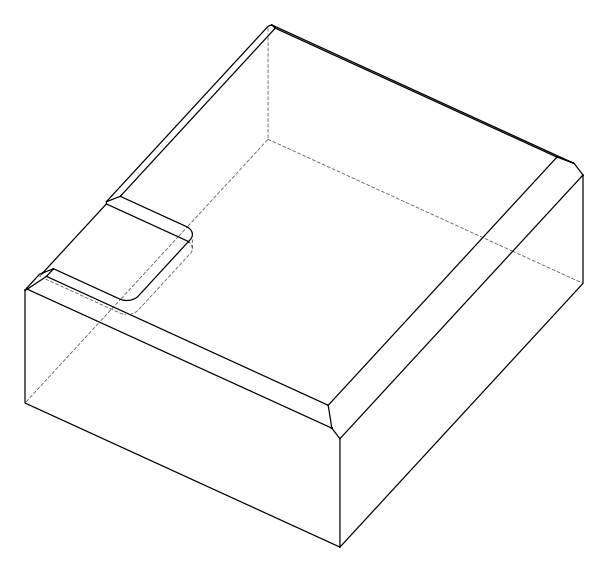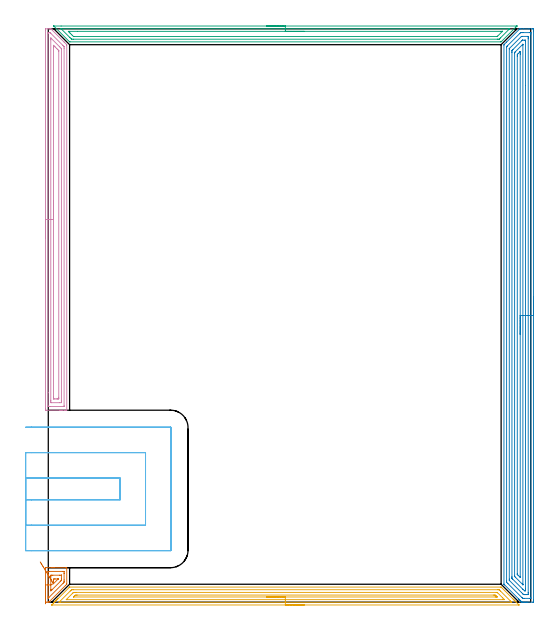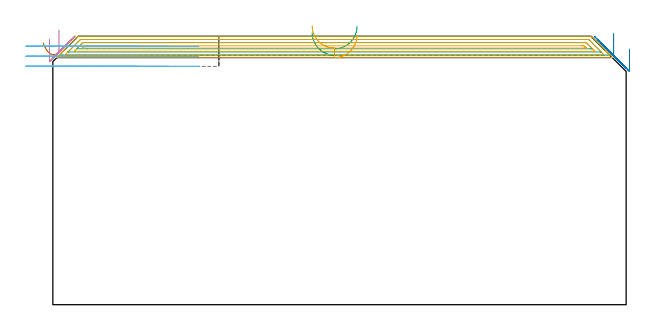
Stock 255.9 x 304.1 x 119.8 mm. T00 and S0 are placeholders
(PLAN: 6 operations, 1 tool changes, 39.8 min)
(1 AREA_MILL | FG_CHAMFER_SURFACE | UGT0205_001 | 0.74 min | 1574 mm3)
(2 AREA_MILL_1 | FG_CHAMFER_SURFACE_1 | UGT0205_001 | 14.62 min | 37483 mm3)
(3 AREA_MILL_2 | FG_CHAMFER_SURFACE_2 | UGT0205_001 | 5.95 min | 8575 mm3)
(4 AREA_MILL_3 | FG_CHAMFER_SURFACE_3 | UGT0205_001 | 6.66 min | 13018 mm3)
(5 AREA_MILL_4 | FG_CHAMFER_SURFACE_4 | UGT0205_001 | 7.83 min | 10615 mm3)
(6 MILL_SLOT | SLOT_PARTIAL_RECTANGULAR | UGT0201_100 | Follow Part, ap 4.5, ae 75% | 4.03 min | 81626 mm3)
(TOOL UGT0205_001 | Chamfer Mill 20 x 3 x 45 deg. | D20 FL50 Z2)
(TOOL UGT0201_100 | End Mill 18 mm | D18 FL22 Z2)
(OP 1 AREA_MILL)
G17 G21 G94 G90
T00 M6
G54
G17 G0 G90 X-1.5 Y-0.85 S1061 M3
G43 Z129.8 H0
Z118.5
G94 G1 Y-0.812 Z117.628 F250.
Y-0.698 Z116.763
Y-0.509 Z115.912
Y-0.247 Z115.08
Y0.087 Z114.274
Y0.49 Z113.5
Y0.958 Z112.764
Y1.49 Z112.072
Y2.079 Z111.429
Y2.722 Z110.84
Y3.414 Z110.308
Y4.15 Z109.84
Y4.924 Z109.437
Y5.73 Z109.103
Y6.562 Z108.841
Y7.414 Z108.652
Y8.278 Z108.538
Y9.15 Z108.5
Y17.428
X-1.497 Y17.916 Z108.503
X-1.49 Y18.293 Z108.504
X-1.112 Y18.3 Z108.883
X2.012 Z112.007
X2.396 Z112.39
X3.164 Z113.164
X9.46 Z119.46
X9.793 Y18.29 Z119.793
X9.8 Y17.916 Z119.8
Y9.588
X9.796 Y9.506 Z119.79
X9.741 Y9.44 Z119.738
X9.158 Y8.858 Z119.157
X0.642 Y0.341 Z110.64
X0.517 Y0.217 Z110.517
X0.39 Y0.092 Z110.39
X0.295 Y0.006 Z110.292
X0.204 Y0.003 Z110.2
X-0.071 Y0. Z109.928
X-1.112 Y0.001 Z108.888
X-1.493 Y0.007 Z108.507
X-1.498 Y0.191 Z108.502
X-1.5 Y0.384 Z108.5
Y9.15
X-0.086 Z109.914
X-0.085 Y16.014 Z109.915
X-0.084 Y16.163 Z109.916
X-0.081 Y16.253 Z109.919
X-0.079 Y16.289 Z109.921
X0.505 Y16.3 Z110.505
X7.795 Y16.299 Z117.795
X8.069 Y16.297 Z118.069
X8.252 Y16.293 Z118.252
X8.379 Y16.288 Z118.379
X8.381 Y16.266 Z118.381
X8.383 Y16.163 Z118.383
X8.386 Y15.435 Z118.386
Y15.286
Y11.78
X8.385 Y11.053 Z118.385
X8.384 Y10.903 Z118.384
X8.379 Y10.545 Z118.379
X8.201 Y10.36 Z118.201
X7.876 Y10.027 Z117.876
X0.314 Y2.465 Z110.314
X-0.017 Y2.137 Z109.983
X-0.034 Y2.127 Z109.966
X-0.079 Y2.137 Z109.921
X-0.086 Y3.014 Z109.914
Y9.15
X1.328 Z111.328
X1.329 Y13.723 Z111.329
X1.331 Y13.914 Z111.331
X1.335 Y14.286 Z111.335
X1.519 Y14.295 Z111.519
X1.631 Y14.298 Z111.631
X2.396 Y14.3 Z112.396
X5.904 Z115.904
X6.781 Y14.299 Z116.781
X6.893 Y14.298 Z116.893
X6.949 Y14.29 Z116.949
X6.966 Y14.285 Z116.966
X6.968 Y14.279 Z116.968
X6.97 Y14.268 Z116.97
X6.971 Y14.219 Z116.971
Y12.466
X6.967 Y11.78 Z116.967
X6.966 Y11.595 Z116.966
X6.91 Y11.521 Z116.91
X6.781 Y11.386 Z116.781
X6.542 Y11.142 Z116.542
X6.304 Y10.903 Z116.304
X1.92 Y6.52 Z111.92
X1.718 Y6.322 Z111.718
X1.519 Y6.13 Z111.519
X1.335 Y5.966 Z111.335
X1.331 Y6.329 Z111.331
X1.329 Y6.52 Z111.329
X1.328 Y9.15 Z111.328
X2.746 Y9.81 Z112.746
X2.744 Y9.857 Z112.744
X2.743 Y10.557 Z112.743
Y10.903
X2.745 Y11.431 Z112.745
X2.75 Y11.78 Z112.75
X2.76 Y12.293 Z112.76
X3.273 Y12.297 Z113.273
X3.63 Y12.299 Z113.63
X5.126 Z115.126
X5.185 Y12.297 Z115.185
X5.227 Y12.292 Z115.227
X5.23 Y12.291 Z115.23
X5.219 Y12.277 Z115.219
X5.147 Y12.198 Z115.147
X5.103 Y12.152 Z115.103
X5.027 Y12.076 Z115.027
X2.853 Y9.902 Z112.853
X2.777 Y9.829 Z112.777
X2.753 Y9.809 Z112.753
X2.748 Y9.808 Z112.748
X2.746 Y9.81 Z112.746
X2.335 Y10.486 Z112.378
X1.91 Y11.187 Z112.081
X1.472 Y11.907 Z111.856
X1.026 Y12.642 Z111.705
X0.574 Y13.384 Z111.63
X0.121 Y14.13 Z111.631
X-0.33 Y14.873 Z111.708
X-0.776 Y15.607 Z111.86
X-1.214 Y16.327 Z112.087
X-1.639 Y17.027 Z112.386
X-2.05 Y17.702 Z112.755
X-2.442 Y18.348 Z113.192
X-2.812 Y18.958 Z113.693
X-3.159 Y19.528 Z114.255
X-3.479 Y20.055 Z114.872
X-3.77 Y20.534 Z115.541
X-4.03 Y20.961 Z116.256
X-4.256 Y21.333 Z117.012
G0 Z129.8
M5
M2
(OP 2 AREA_MILL_1)
G17 G21 G94 G90
T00 M6
G54
G17 G0 G90 X257.4 Y162.05 S1061 M3
G43 Z129.8 H0
Z114.1
G94 G1 Y162.012 Z113.228 F250.
Y161.898 Z112.363
Y161.709 Z111.512
Y161.447 Z110.68
Y161.113 Z109.874
Y160.71 Z109.1
Y160.242 Z108.364
Y159.71 Z107.672
Y159.121 Z107.029
Y158.478 Z106.44
Y157.786 Z105.908
Y157.05 Z105.44
Y156.276 Z105.037
Y155.47 Z104.703
Y154.638 Z104.441
Y153.787 Z104.252
Y152.922 Z104.138
Y152.05 Z104.1
Y1.112
X257.399 Y0.619 Z104.101
X257.396 Y0.223 Z104.102
X257.392 Y0.01 Z104.105
X257.007 Y0. Z104.489
X254.375 Z107.119
X253.836 Z107.661
X253.498 Z107.998
X252.958 Z108.538
X252.621 Z108.875
X251.945 Z109.555
X251.592 Z109.908
X251.336 Y0.002 Z110.157
X251.189 Y0.01 Z110.302
X251.143 Y0.055 Z110.351
X251.027 Y0.172 Z110.471
X250.866 Y0.332 Z110.629
X250.711 Y0.488 Z110.787
X250.58 Y0.619 Z110.918
X250.427 Y0.77 Z111.068
X250.28 Y0.919 Z111.218
X250.134 Y1.065 Z111.364
X249.989 Y1.209 Z111.507
X249.849 Y1.35 Z111.649
X249.687 Y1.512 Z111.811
X249.55 Y1.648 Z111.946
X242.094 Y9.106 Z119.406
X241.731 Y9.471 Z119.766
X241.705 Y9.506 Z119.791
X241.7 Y9.553 Z119.8
Y295.44
X241.704 Y295.707 Z119.79
X241.887 Y295.887 Z119.613
X241.923 Y295.923 Z119.577
X242.97 Y296.972 Z118.527
X243.085 Y297.085 Z118.415
X249.989 Y303.989 Z111.509
X250.094 Y304.093 Z111.403
X250.109 Y304.097 Z111.388
X250.664 Y304.1 Z110.835
X252.081 Z109.415
X254.983 Z106.513
X256.737 Z104.76
X257.007 Y304.096 Z104.49
X257.392 Y304.09 Z104.105
X257.396 Y303.877 Z104.102
X257.399 Y303.481 Z104.101
X257.4 Y303.081 Z104.1
Y152.05
X255.986 Z105.514
Y2.552
X255.979 Y2.017 Z105.521
X255.959 Y2.01 Z105.541
X255.889 Y2.005 Z105.611
X255.783 Y2.002 Z105.717
X255.65 Y2. Z105.85
X255.252 Z106.248
X252.621 Z108.879
X252.141 Z109.359
X251.743 Y2.003 Z109.757
X251.687 Y2.006 Z109.813
X251.654 Y2.01 Z109.846
X251.623 Y2.037 Z109.877
X251.497 Y2.157 Z110.003
X251.245 Y2.405 Z110.255
X243.848 Y9.803 Z117.652
X243.211 Y10.446 Z118.289
X243.121 Y10.544 Z118.379
X243.119 Y10.633 Z118.381
X243.116 Y10.82 Z118.384
X243.114 Y11.193 Z118.386
Y11.339
X243.115 Y294.4 Z118.385
X243.116 Y294.547 Z118.384
X243.119 Y294.64 Z118.381
X243.121 Y294.659 Z118.379
X243.136 Y294.679 Z118.364
X243.171 Y294.718 Z118.329
X243.284 Y294.834 Z118.216
X243.426 Y294.977 Z118.074
X250.145 Y301.694 Z111.355
X250.514 Y302.053 Z110.986
X250.569 Y302.09 Z110.931
X250.667 Y302.093 Z110.833
X250.866 Y302.097 Z110.634
X251.345 Y302.1 Z110.155
X251.743 Z109.757
X255.252 Z106.248
X255.732 Z105.768
X255.915 Y302.097 Z105.585
X255.947 Y302.095 Z105.553
X255.976 Y302.091 Z105.524
X255.979 Y302.05 Z105.521
X255.984 Y301.843 Z105.516
X255.985 Y301.694 Z105.515
X255.986 Y300.948 Z105.514
Y152.05
X254.572 Z106.928
X254.571 Y5.086 Z106.929
X254.57 Y4.887 Z106.93
X254.564 Y4.192 Z106.936
X254.557 Y4.007 Z106.943
X253.498 Y4. Z108.002
X252.809 Z108.691
X252.621 Y4.003 Z108.879
X252.432 Y4.008 Z109.068
X252.09 Y4.021 Z109.41
X251.91 Y4.192 Z109.59
X251.743 Y4.357 Z109.757
X251.013 Y5.086 Z110.487
X244.725 Y11.374 Z116.775
X244.62 Y11.481 Z116.88
X244.568 Y11.536 Z116.932
X244.545 Y11.566 Z116.955
X244.536 Y11.583 Z116.964
X244.534 Y11.633 Z116.966
X244.53 Y12.033 Z116.97
X244.529 Y12.233 Z116.971
Y293.481
X244.531 Y293.567 Z116.969
X244.534 Y293.609 Z116.966
X244.538 Y293.626 Z116.962
X244.557 Y293.654 Z116.943
X244.64 Y293.74 Z116.86
X244.725 Y293.826 Z116.775
X250.866 Y299.966 Z110.634
X250.96 Y300.053 Z110.54
X250.998 Y300.087 Z110.502
X251.039 Y300.09 Z110.461
X251.21 Y300.095 Z110.29
X251.555 Y300.1 Z109.945
X254.187 Y300.099 Z107.313
X254.375 Y300.095 Z107.125
X254.557 Y300.09 Z106.943
X254.565 Y299.908 Z106.935
X254.568 Y299.711 Z106.932
X254.571 Y299.014 Z106.929
X254.572 Y298.814 Z106.928
Y152.05
X253.157 Z108.343
Y6.872
X253.155 Y6.328 Z108.345
X253.153 Y6.144 Z108.347
X253.149 Y6.01 Z108.351
X253.049 Y6.008 Z108.451
X252.621 Y6.004 Z108.879
X252.593 Y6.007 Z108.907
X251.743 Y6.809 Z109.757
X251.677 Y6.872 Z109.823
X246.316 Y12.233 Z115.184
X246.147 Y12.405 Z115.353
X246.032 Y12.525 Z115.468
X245.949 Y12.614 Z115.551
X245.948 Y12.644 Z115.552
X245.945 Y12.777 Z115.555
X245.943 Y13.126 Z115.557
Y13.673
Y291.52
X245.944 Y291.867 Z115.556
X245.947 Y292.409 Z115.553
X245.95 Y292.582 Z115.55
X246.115 Y292.76 Z115.385
X246.297 Y292.947 Z115.203
X246.48 Y293.131 Z115.02
X251.165 Y297.816 Z110.335
X251.36 Y298.008 Z110.14
X251.432 Y298.075 Z110.068
X251.451 Y298.09 Z110.049
X251.476 Y298.094 Z110.024
X251.529 Y298.097 Z109.971
X251.743 Y298.1 Z109.757
X252.641 Z108.859
X253.047 Y298.093 Z108.453
X253.143 Y298.09 Z108.357
X253.15 Y298.029 Z108.35
X253.153 Y297.959 Z108.347
X253.157 Y297.575 Z108.343
Y274.082
Y152.05
X251.743 Z109.757
Y9.553
X251.742 Y9.329 Z109.758
X251.74 Y9.275 Z109.76
X251.738 Y9.27 Z109.762
X251.736 Z109.764
X251.715 Y9.287 Z109.785
X251.669 Y9.33 Z109.831
X251.624 Y9.374 Z109.876
X247.873 Y13.126 Z113.627
X247.499 Y13.508 Z114.001
X247.391 Y13.62 Z114.109
X247.364 Y13.661 Z114.136
X247.362 Y13.685 Z114.138
X247.359 Y13.796 Z114.141
X247.357 Y14.02 Z114.143
Y290.974
X247.36 Y291.42 Z114.14
X247.362 Y291.531 Z114.138
X247.364 Y291.554 Z114.136
X247.377 Y291.571 Z114.123
X247.406 Y291.605 Z114.094
X247.51 Y291.711 Z113.99
X247.665 Y291.867 Z113.835
X251.668 Y295.869 Z109.832
X251.695 Y295.894 Z109.805
X251.723 Y295.917 Z109.777
X251.736 Y295.926 Z109.764
X251.737 Y295.887 Z109.763
X251.743 Y295.441 Z109.757
Y152.05
X250.329 Z111.171
Y13.673
X250.327 Y13.126 Z111.173
X250.323 Z111.177
X249.111 Y14.337 Z112.389
X248.827 Y14.625 Z112.673
X248.793 Y14.663 Z112.707
X248.778 Y14.681 Z112.722
X248.776 Y14.706 Z112.724
X248.773 Y14.798 Z112.727
X248.772 Y14.913 Z112.728
X248.771 Y15.26 Z112.729
X248.772 Y289.533 Z112.728
X248.775 Y290.08 Z112.725
X248.778 Y290.42 Z112.722
X248.786 Y290.526 Z112.714
X249.166 Y290.918 Z112.334
X250.115 Y291.867 Z111.385
X250.201 Y291.949 Z111.299
X250.307 Y292.048 Z111.193
X250.322 Y291.867 Z111.178
X250.325 Y291.718 Z111.175
X250.328 Y291.522 Z111.172
X250.329 Y290.974 Z111.171
Y290.627
Y152.05
Y151.178 Z111.209
Y150.314 Z111.323
Y149.462 Z111.512
Y148.63 Z111.774
Y147.824 Z112.108
Y147.05 Z112.511
Y146.314 Z112.98
Y145.622 Z113.511
Y144.979 Z114.1
Y144.39 Z114.743
Y143.859 Z115.435
Y143.39 Z116.171
Y142.987 Z116.945
Y142.653 Z117.751
Y142.391 Z118.583
Y142.202 Z119.435
Y142.088 Z120.299
Y142.05 Z121.171
G0 Z129.8
M5
M2
(OP 3 AREA_MILL_2)
G17 G21 G94 G90
T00 M6
G54
G17 G0 G90 X115.75 Y305.6 S1061 M3
G43 Z129.8 H0
Z121.4
G94 G1 X115.788 Z120.528 F250.
X115.902 Z119.663
X116.091 Z118.812
X116.353 Z117.98
X116.687 Z117.174
X117.09 Z116.4
X117.559 Z115.664
X118.09 Z114.972
X118.679 Z114.329
X119.322 Z113.74
X120.014 Z113.208
X120.75 Z112.74
X121.524 Z112.337
X122.33 Z112.003
X123.162 Z111.741
X124.014 Z111.552
X124.878 Z111.438
X125.75 Z111.4
X248.531
X248.591 Y305.598
X248.593 Y305.597 Z111.401
X248.591 Y305.59 Z111.407
X248.424 Y305.422 Z111.574
X248.294 Y305.293 Z111.705
X248.039 Y305.039 Z111.961
X240.336 Y297.337 Z119.663
X240.195 Y297.205 Z119.79
X239.966 Y297.2 Z119.8
X11.534
X11.305 Y297.205 Z119.791
X11.173 Y297.327 Z119.673
X3.206 Y305.293 Z111.705
X3.076 Y305.422 Z111.574
X2.909 Y305.591 Z111.407
X2.907 Y305.597 Z111.401
X2.909 Y305.599 Z111.399
X2.969 Y305.6 Z111.4
X6.806
X125.75
Y304.186 Z112.814
X244.323 Y304.185 Z112.815
X244.427
X244.531 Y304.183 Z112.817
X244.716 Y304.177 Z112.823
X244.627 Y304.081 Z112.919
X244.529 Y303.98 Z113.02
X244.427 Y303.877 Z113.123
X239.966 Y299.415 Z117.585
X239.617 Y299.068 Z117.932
X239.261 Y298.719 Z118.281
X239.165 Y298.627 Z118.373
X239.073 Y298.621 Z118.379
X238.285 Y298.615 Z118.385
X238.181 Y298.614 Z118.386
X13.319
X12.527 Y298.618 Z118.382
X12.427 Y298.621 Z118.379
X12.334 Y298.627 Z118.373
X12.239 Y298.719 Z118.281
X11.534 Y299.416 Z117.584
X11.337 Y299.612 Z117.388
X6.869 Y304.081 Z112.919
X6.803 Y304.151 Z112.849
X6.783 Y304.176 Z112.824
Y304.179 Z112.821
X6.796 Y304.181 Z112.819
X6.864 Y304.184 Z112.816
X6.969 Y304.186 Z112.814
X7.073
X125.75
Y302.772 Z114.228
X239.966 Y302.771 Z114.229
X240.382
X240.585 Y302.769 Z114.231
X240.858 Y302.765 Z114.235
Y302.762 Z114.238
Y302.758 Z114.242
X238.393 Y300.294 Z116.706
X238.181 Y300.086 Z116.914
X238.124 Y300.035 Z116.965
X238.077 Y300.033 Z116.967
X237.973 Y300.031 Z116.969
X237.765 Y300.029 Z116.971
X13.795
X13.557 Y300.031 Z116.969
X13.439 Y300.033 Z116.967
X13.383 Y300.035 Z116.965
X13.319 Y300.09 Z116.91
X12.895 Y300.506 Z116.494
X12.427 Y300.973 Z116.027
X11.534 Y301.865 Z115.135
X11.106 Y302.294 Z114.706
X10.642 Y302.76 Z114.24
X10.641 Y302.767 Z114.233
X10.642 Y302.768 Z114.232
X11.058 Y302.771 Z114.229
X15.506 Y302.772 Z114.228
X125.75
X126.622 Z114.266
X127.487 Z114.38
X128.338 Z114.569
X129.17 Z114.831
X129.976 Z115.165
X130.75 Z115.568
X131.486 Z116.037
X132.178 Z116.568
X132.821 Z117.157
X133.41 Z117.801
X133.942 Z118.493
X134.41 Z119.228
X134.813 Z120.002
X135.147 Z120.808
X135.409 Z121.64
X135.598 Z122.492
X135.712 Z123.357
X135.75 Z124.228
G0 Z129.8
M5
M2
(OP 4 AREA_MILL_3)
G17 G21 G94 G90
T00 M6
G54
G17 G0 G90 X-1.5 Y192.95 S1061 M3
G43 Z129.8 H0
Z118.5
G94 G1 Y192.988 Z117.628 F250.
Y193.102 Z116.763
Y193.291 Z115.912
Y193.553 Z115.08
Y193.887 Z114.274
Y194.29 Z113.5
Y194.759 Z112.764
Y195.29 Z112.072
Y195.879 Z111.429
Y196.522 Z110.84
Y197.214 Z110.308
Y197.95 Z109.84
Y198.724 Z109.437
Y199.53 Z109.103
Y200.362 Z108.841
Y201.214 Z108.652
Y202.078 Z108.538
Y202.95 Z108.5
Y303.479
X-1.498 Y303.729 Z108.502
X-1.491 Y304.097 Z108.505
X-1.453 Y304.099 Z108.544
X-0.235 Y304.1 Z109.761
X0.451 Z110.45
X1.081 Z111.08
X1.177 Z111.177
X1.409 Y304.09 Z111.405
X1.519 Y303.981 Z111.517
X1.575 Y303.925 Z111.573
X8.424 Y297.076 Z118.424
X8.535 Y296.967 Z118.532
X8.575 Y296.926 Z118.573
X9.617 Y295.883 Z119.617
X9.796 Y295.707 Z119.79
X9.8 Y295.436 Z119.8
Y101.973
X9.805 Y101.81 Z119.795
X9.65 Y101.803 Z119.643
X9.496 Y101.8 Z119.496
X9.22 Z119.22
X8.535 Z118.529
X7.315 Z117.312
X6.781 Z116.775
X6.171 Z116.166
X-1.112 Z108.886
X-1.382 Y101.803 Z108.616
X-1.492 Y101.81 Z108.505
X-1.499 Y101.923 Z108.499
X-1.5 Y102.421 Z108.5
Y202.95
X-0.086 Z109.914
X-0.085 Y301.691 Z109.915
X-0.081 Y302.062 Z109.919
X-0.079 Y302.08 Z109.921
X-0.068 Y302.09 Z109.932
X0.001 Y302.095 Z110.001
X0.108 Y302.099 Z110.108
X0.241 Y302.1 Z110.241
X0.642 Y302.099 Z110.642
X0.776 Y302.098 Z110.776
X0.883 Y302.093 Z110.883
X0.95 Y302.088 Z110.95
X0.994 Y302.047 Z110.994
X1.358 Y301.691 Z111.358
X7.658 Y295.393 Z117.658
X8.077 Y294.967 Z118.077
X8.288 Y294.75 Z118.288
X8.379 Y294.644 Z118.379
X8.38 Y294.543 Z118.38
X8.385 Y293.801 Z118.385
Y104.209
X8.381 Y103.839 Z118.381
X8.379 Y103.82 Z118.379
X8.368 Y103.81 Z118.368
X8.299 Y103.805 Z118.299
X8.192 Y103.801 Z118.192
X1.043 Y103.8 Z111.043
X0.166 Z110.166
X-0.017 Y103.803 Z109.983
X-0.05 Y103.805 Z109.95
X-0.079 Y103.81 Z109.921
X-0.081 Y103.853 Z109.919
X-0.085 Y104.056 Z109.915
X-0.086 Y111.075 Z109.914
Y202.95
X1.328 Z111.328
X1.329 Y298.311 Z111.329
X1.331 Y299.011 Z111.331
X1.333 Y299.201 Z111.333
X1.335 Y299.251 Z111.335
X1.449 Y299.146 Z111.449
X1.519 Y299.08 Z111.519
X6.058 Y294.543 Z116.058
X6.781 Y293.817 Z116.781
X6.944 Y293.649 Z116.944
X6.965 Y293.62 Z116.965
X6.967 Y293.6 Z116.967
X6.97 Y293.552 Z116.97
X6.971 Y293.455 Z116.971
Y106.696
X6.966 Y105.996 Z116.966
X6.964 Y105.809 Z116.964
X5.904 Y105.8 Z115.904
X1.71 Y105.802 Z111.71
X1.519 Y105.806 Z111.519
X1.335 Y105.811 Z111.335
X1.332 Y105.996 Z111.332
X1.33 Y106.189 Z111.33
X1.329 Y106.889 Z111.329
X1.328 Y107.084 Z111.328
Y202.95
X2.743 Z112.743
Y294.543
X2.744 Y295.082 Z112.744
X2.747 Y295.263 Z112.747
X2.749 Y295.389 Z112.749
X2.947 Y295.196 Z112.947
X3.273 Y294.876 Z113.273
X3.608 Y294.543 Z113.608
X4.502 Y293.649 Z114.502
X5.027 Y293.124 Z115.027
X5.392 Y292.756 Z115.392
X5.518 Y292.622 Z115.518
X5.551 Y292.582 Z115.551
X5.553 Y292.552 Z115.553
X5.555 Y292.485 Z115.555
X5.557 Y292.216 Z115.557
Y108.677
X5.556 Y108.138 Z115.556
X5.553 Y107.956 Z115.553
X5.55 Y107.821 Z115.55
X5.457 Y107.81 Z115.457
X5.027 Y107.8 Z115.027
X5.01 Z115.01
X4.15 Z114.15
X3.256 Z113.256
X2.845 Y107.808 Z112.845
X2.749 Y107.811 Z112.749
X2.746 Y107.876 Z112.746
X2.745 Y107.943 Z112.745
X2.743 Y108.323 Z112.743
Y108.677
Y202.95
Y203.822 Z112.781
Y204.687 Z112.895
Y205.538 Z113.083
Y206.37 Z113.346
Y207.176 Z113.68
Y207.95 Z114.082
Y208.686 Z114.551
Y209.378 Z115.082
Y210.021 Z115.672
Y210.61 Z116.315
Y211.142 Z117.007
Y211.61 Z117.743
Y212.013 Z118.516
Y212.347 Z119.322
Y212.609 Z120.154
Y212.798 Z121.006
Y212.912 Z121.871
Y212.95 Z122.743
G0 Z129.8
M5
M2
(OP 5 AREA_MILL_4)
G17 G21 G94 G90
T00 M6
G54
G17 G0 G90 X135.75 Y-1.5 S1061 M3
G43 Z129.8 H0
Z120.3
G94 G1 X135.712 Z119.428 F250.
X135.598 Z118.563
X135.409 Z117.712
X135.147 Z116.88
X134.813 Z116.074
X134.41 Z115.3
X133.942 Z114.564
X133.41 Z113.872
X132.821 Z113.229
X132.178 Z112.64
X131.486 Z112.108
X130.75 Z111.64
X129.976 Z111.237
X129.17 Z110.903
X128.338 Z110.641
X127.486 Z110.452
X126.622 Z110.338
X125.75 Z110.3
X2.044
X1.976 Y-1.499 Z110.301
X1.826 Y-1.495 Z110.305
X1.808 Y-1.492 Z110.306
X2.754 Y-0.545 Z111.253
X2.869 Y-0.429 Z111.367
X3.046 Y-0.253 Z111.545
X3.316 Y0.017 Z111.815
X3.482 Y0.185 Z111.98
X3.645 Y0.346 Z112.144
X3.763 Y0.464 Z112.262
X3.92 Y0.623 Z112.418
X4.074 Y0.775 Z112.573
X4.21 Y0.911 Z112.709
X4.358 Y1.061 Z112.856
X4.503 Y1.204 Z113.002
X4.657 Y1.358 Z113.156
X4.796 Y1.498 Z113.294
X4.932 Y1.634 Z113.431
X5.104 Y1.805 Z113.603
X11.007 Y7.707 Z119.507
X11.27 Y7.968 Z119.765
X11.305 Y7.995 Z119.791
X11.359 Y8. Z119.8
X240.141
X240.195 Y7.995 Z119.791
X240.23 Y7.968 Z119.765
X240.493 Y7.707 Z119.507
X246.568 Y1.633 Z113.431
X246.704 Y1.498 Z113.294
X246.843 Y1.358 Z113.156
X246.997 Y1.204 Z113.002
X247.142 Y1.061 Z112.856
X247.29 Y0.911 Z112.709
X247.426 Y0.775 Z112.573
X247.58 Y0.623 Z112.418
X247.737 Y0.464 Z112.262
X247.855 Y0.346 Z112.144
X248.018 Y0.185 Z111.98
X248.184 Y0.017 Z111.815
X248.374 Y-0.174 Z111.626
X249.564 Y-1.363 Z110.436
X249.673 Y-1.476 Z110.322
X249.683 Y-1.494 Z110.303
X249.673 Y-1.499 Z110.299
X125.75 Y-1.5 Z110.3
Y-0.086 Z111.714
X6.444 Y-0.085 Z111.715
X5.997 Y-0.083 Z111.717
X5.821 Y-0.08 Z111.72
X5.687 Y-0.075 Z111.725
X5.748 Y-0.008 Z111.792
X5.825 Y0.073 Z111.873
X5.997 Y0.248 Z112.048
X6.187 Y0.437 Z112.237
X11.627 Y5.877 Z117.677
X11.938 Y6.186 Z117.986
X12.253 Y6.497 Z118.297
X12.343 Y6.579 Z118.379
X12.429 Y6.581 Z118.381
X13.147 Y6.585 Z118.385
X13.317 Y6.586 Z118.386
X238.524
X238.885 Y6.584 Z118.384
X239.066 Y6.581 Z118.381
X239.152 Y6.579 Z118.379
X239.247 Y6.494 Z118.294
X239.872 Y5.877 Z117.677
X245.127 Y0.623 Z112.423
X245.503 Y0.246 Z112.046
X245.763 Y-0.021 Z111.779
X245.816 Y-0.078 Z111.722
X245.725 Y-0.08 Z111.72
X245.503 Y-0.084 Z111.716
X245.332 Y-0.085 Z111.715
X125.75 Y-0.086 Z111.714
Y1.328 Z113.128
X9.745 Y1.329 Z113.129
X9.6 Y1.33 Z113.13
X9.572 Y1.332 Z113.132
X9.552 Y1.334 Z113.134
X9.561 Y1.352 Z113.152
X9.572 Y1.371 Z113.171
X9.636 Y1.436 Z113.236
X9.698 Y1.498 Z113.298
X12.732 Y4.533 Z116.333
X13.147 Y4.947 Z116.747
X13.203 Y5.001 Z116.801
X13.371 Y5.16 Z116.96
X13.693 Y5.167 Z116.967
X13.868 Y5.17 Z116.97
X14.04 Y5.171 Z116.971
X14.76 Y5.172 Z116.972
X237.633 Y5.171 Z116.971
X237.98 Y5.169 Z116.969
X238.079 Y5.166 Z116.966
X238.127 Y5.162 Z116.962
X238.14 Y5.153 Z116.953
X238.194 Y5.103 Z116.903
X238.299 Y5.001 Z116.801
X238.353 Y4.948 Z116.748
X241.034 Y2.267 Z114.067
X241.799 Y1.498 Z113.298
X241.928 Y1.364 Z113.164
X241.941 Y1.335 Z113.135
X241.928 Y1.334 Z113.134
X241.207 Y1.329 Z113.129
X125.75 Y1.328 Z113.128
Y2.743 Z114.543
X13.526
X13.456 Y2.744 Z114.544
X13.409 Y2.746 Z114.546
X13.404 Y2.748 Z114.548
Y2.75 Z114.55
X13.417 Y2.766 Z114.566
X13.46 Y2.811 Z114.611
X13.526 Y2.878 Z114.678
X14.04 Y3.39 Z115.19
X14.422 Y3.751 Z115.551
X14.934 Y3.755 Z115.555
X15.311 Y3.757 Z115.557
X236.048
X236.566 Y3.756 Z115.556
X236.946 Y3.753 Z115.553
X237.066 Y3.75 Z115.55
X237.304 Y3.536 Z115.336
X237.46 Y3.389 Z115.189
X237.6 Y3.25 Z115.05
X237.735 Y3.112 Z114.912
X237.987 Y2.852 Z114.652
X238.08 Y2.748 Z114.548
X238.05 Y2.747 Z114.547
X237.975 Y2.745 Z114.545
X237.46 Y2.743 Z114.543
X237.084
X125.75
X124.878 Z114.581
X124.014 Z114.695
X123.162 Z114.883
X122.33 Z115.146
X121.524 Z115.48
X120.75 Z115.882
X120.014 Z116.351
X119.322 Z116.882
X118.679 Z117.472
X118.09 Z118.115
X117.558 Z118.807
X117.09 Z119.543
X116.687 Z120.316
X116.353 Z121.122
X116.091 Z121.954
X115.902 Z122.806
X115.788 Z123.671
X115.75 Z124.543
G0 Z129.8
M5
M2
(OP 6 MILL_SLOT)
G17 G21 G94 G90
T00 M6
G54
G17 G0 G90 X-12. Y54.3 S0 M3
G43 Z129.8 H0
Z115.333
G94 G1 X-9. F250.
X38.1 F500.
Y65.8
X-9.
X-12. F250.
Y40.8
X-9.
X51.6 F500.
Y79.3
X-9.
X-12. F250.
Y27.3
X-9.
X64.9 F500.
G3 X65.1 Y27.5 R0.2
G1 Y92.6
G3 X64.9 Y92.8 R0.2
G1 X-9.
X-12. F250.
G0 Y54.3 Z110.867
G1 X-9.
X38.1 F500.
Y65.8
X-9.
X-12. F250.
Y40.8
X-9.
X51.6 F500.
Y79.3
X-9.
X-12. F250.
Y27.3
X-9.
X64.9 F500.
G3 X65.1 Y27.5 R0.2
G1 Y92.6
G3 X64.9 Y92.8 R0.2
G1 X-9.
X-12. F250.
G0 Y54.3 Z106.4
G1 X-9.
X38.1 F500.
Y65.8
X-9.
X-12. F250.
Y40.8
X-9.
X51.6 F500.
Y79.3
X-9.
X-12. F250.
Y27.3
X-9.
X64.9 F500.
G3 X65.1 Y27.5 R0.2
G1 Y92.6
G3 X64.9 Y92.8 R0.2
G1 X-9.
X-12. F250.
G0 Z129.8
M5
M2
